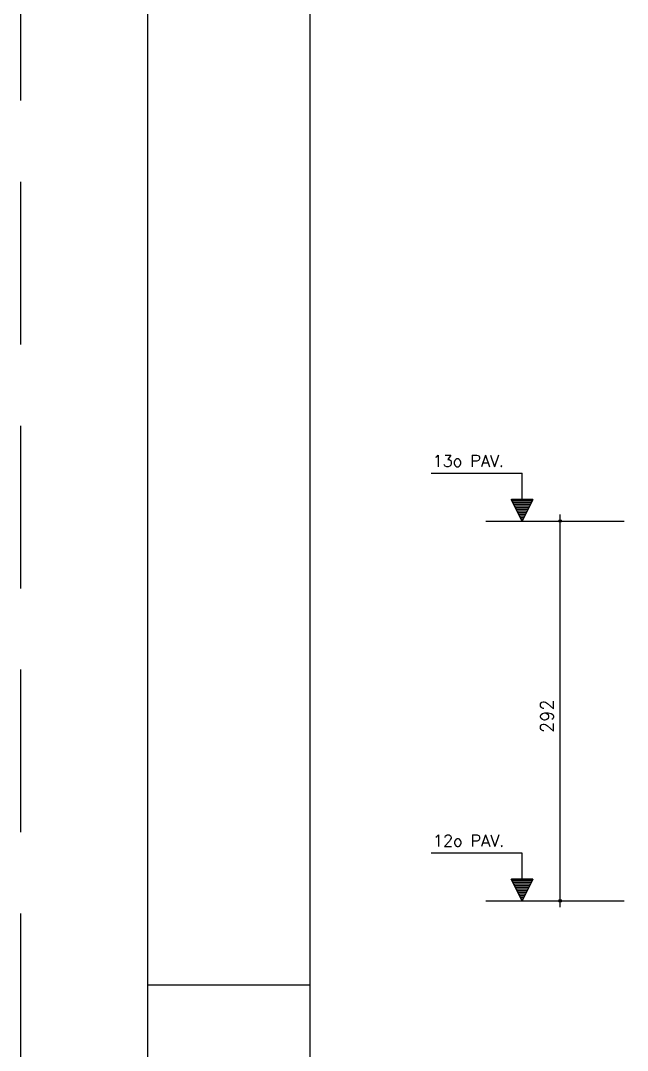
# Model space of a CAD drawing. Extents: x -1.9 to 86, y -1.6 to 60.9.
# Drawn here: x -1.95 to 7.38, y 13.84 to 29.68 of the extents above; entities that cross this region are included whole.
import ezdxf

# ---------------------------------------------------------------- set-up
doc = ezdxf.new("R2010")
doc.units = 0
doc.header["$MEASUREMENT"] = 0
doc.linetypes.add('HIDDEN', pattern=[0.375, 0.25, -0.125])
doc.layers.get('0').update_dxf_attribs({"linetype": 'CONTINUOUS'})
doc.layers.get('Defpoints').update_dxf_attribs({"linetype": 'CONTINUOUS'})
for name, color, linetype in [('ARQ_FOLHA', 7, 'CONTINUOUS'), ('PENA_01', 1, 'CONTINUOUS'), ('PENA_02', 2, 'CONTINUOUS'), ('PENA_03', 3, 'CONTINUOUS')]:
    doc.layers.add(name, color=color, linetype=linetype)
doc.styles.get("Standard").update_dxf_attribs({"font": 'ROMANS.SHX'})

# ---------------------------------------------------------------- blocks, each defined once
blk = doc.blocks.new('FOLHA A1 - 841 X 594')
at = {"layer": 'ARQ_FOLHA', "color": 1}
blk.add_line((-816, 148.5), (-841, 148.5), dxfattribs=at)
for points in [[(-841, 0), (0, 0), (0, 594), (-841, 594)], [(-816, 10), (-10, 10), (-10, 584), (-816, 584)]]:
    blk.add_lwpolyline(points, close=True, dxfattribs=at)
at = {"layer": 'Defpoints', "color": 8, "linetype": 'HIDDEN', "ltscale": 100}
blk.add_lwpolyline([(-860.5, 609.5), (-860.5, -15.5), (19.5, -15.5), (19.5, 609.5)], close=True, dxfattribs=at)
blk = doc.blocks.new('*U24')
blk.add_blockref('FOLHA A1 - 841 X 594', (0, 0))

msp = doc.modelspace()

# ---------------------------------------------------------------- linework, layer by layer
at = {"layer": 'PENA_01', "linetype": 'Continuous'}
for p, q in [((5.201984, 21.980735), (7.332847, 21.980735)), ((5.201984, 16.140735), (7.332847, 16.140735))]:
    msp.add_line(p, q, dxfattribs=at)
at = {"layer": 'PENA_02', "linetype": 'Continuous'}
for centre, radius in [((6.34813, 21.980735), 0.02), ((6.34813, 21.980735), 0.01), ((6.34813, 16.140735), 0.02), ((6.34813, 16.140735), 0.01)]:
    msp.add_circle(centre, radius, dxfattribs=at)
at = {"layer": 'PENA_03', "linetype": 'Continuous'}
for p, q in [((5.760983, 22.712601), (4.360983, 22.712601)), ((5.760983, 22.312601), (5.760983, 22.712601)), ((5.762383, 22.312601), (5.762383, 22.714001)), ((5.761683, 21.980735), (5.59575, 22.312601)), ((5.59575, 22.312601), (5.760983, 22.312601)), ((5.761683, 21.983857), (5.598006, 22.311209)), ((5.925359, 22.311209), (5.598006, 22.311209)), ((5.914851, 22.287073), (5.608513, 22.287073)), ((5.902087, 22.261545), (5.621278, 22.261545)), ((5.889323, 22.236017), (5.634042, 22.236017)), ((5.876559, 22.210489), (5.646806, 22.210489)), ((5.863795, 22.18496), (5.65957, 22.18496)), ((5.927615, 22.312601), (5.761683, 21.980735)), ((5.925359, 22.31121), (5.761683, 21.983857)), ((5.762383, 22.312601), (5.927615, 22.312601)), ((5.851031, 22.159432), (5.672334, 22.159432)), ((5.838267, 22.133904), (5.685098, 22.133904)), ((5.825503, 22.108376), (5.697862, 22.108376)), ((5.812739, 22.082848), (5.710626, 22.082848)), ((5.799975, 22.05732), (5.72339, 22.05732)), ((5.787211, 22.031791), (5.736154, 22.031791)), ((6.34813, 16.040203), (6.34813, 22.080735)), ((5.774447, 22.006263), (5.748919, 22.006263)), ((5.760983, 16.872601), (4.360983, 16.872601)), ((5.760983, 16.472601), (5.760983, 16.872601)), ((5.762383, 16.472601), (5.762383, 16.874001)), ((5.761683, 16.140735), (5.59575, 16.472601)), ((5.59575, 16.472601), (5.760983, 16.472601)), ((5.761683, 16.143857), (5.598006, 16.471209)), ((5.925359, 16.471209), (5.598006, 16.471209)), ((5.927615, 16.472601), (5.761683, 16.140735)), ((5.925359, 16.47121), (5.761683, 16.143857)), ((5.762383, 16.472601), (5.927615, 16.472601)), ((5.914851, 16.447073), (5.608513, 16.447073)), ((5.902087, 16.421545), (5.621278, 16.421545)), ((5.889323, 16.396017), (5.634042, 16.396017)), ((5.876559, 16.370489), (5.646806, 16.370489)), ((5.863795, 16.34496), (5.65957, 16.34496)), ((5.851031, 16.319432), (5.672334, 16.319432)), ((5.838267, 16.293904), (5.685098, 16.293904)), ((5.825503, 16.268376), (5.697862, 16.268376)), ((5.812739, 16.242848), (5.710626, 16.242848)), ((5.799975, 16.21732), (5.72339, 16.21732)), ((5.787211, 16.191791), (5.736154, 16.191791)), ((5.774447, 16.166263), (5.748919, 16.166263))]:
    msp.add_line(p, q, dxfattribs=at)

# ---------------------------------------------------------------- block references
at = {"xscale": 0.09999999999999938, "yscale": 0.09999999999999938, "zscale": 0.09999999999999938}
msp.add_blockref('*U24', (84.1, -0.004999), dxfattribs=at)

# ---------------------------------------------------------------- texts
at = {"layer": 'PENA_03', "linetype": 'Continuous'}
for s, p in [('13o PAV.', (4.386689, 22.814474)), ('12o PAV.', (4.391254, 16.974474))]:
    msp.add_text(s, height=0.18, dxfattribs=at).set_placement(p)
msp.add_text('292', height=0.2, rotation=90, dxfattribs=at).set_placement((6.245825, 18.722133))

doc.saveas('drawing.dxf')
